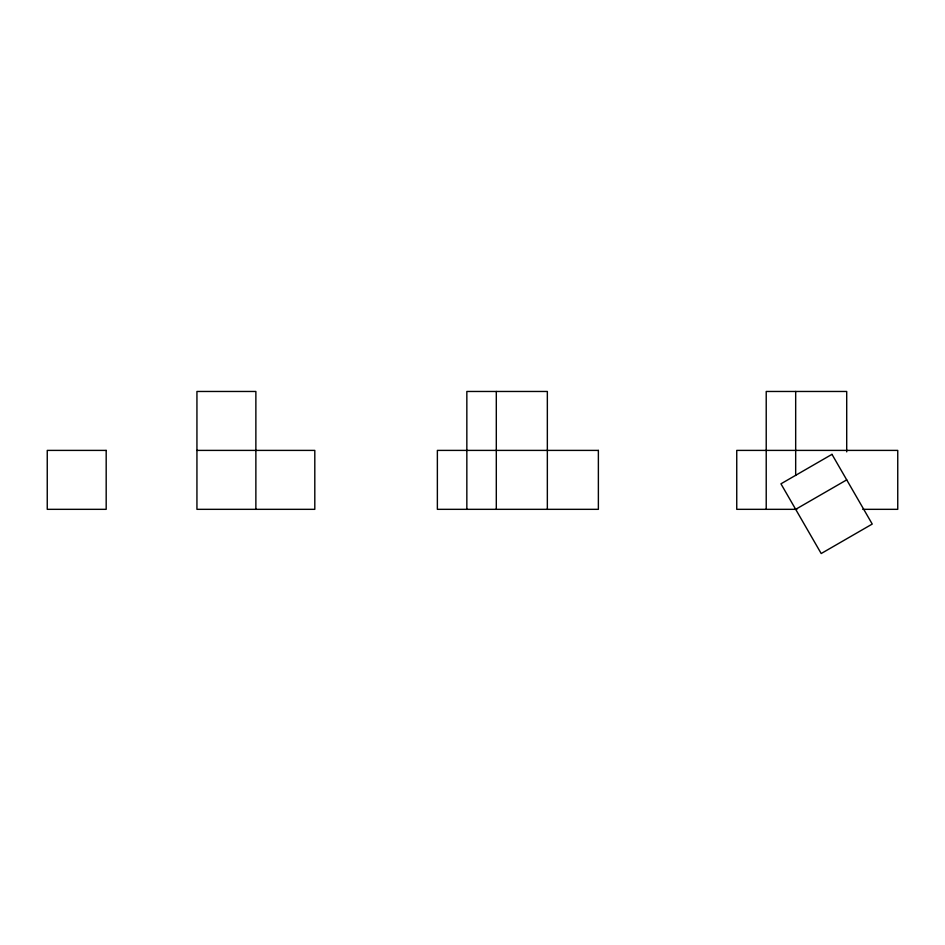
<?xml version="1.0" encoding="UTF-8"?>
<svg xmlns="http://www.w3.org/2000/svg" width="945" height="945" viewBox="0 0 945 945"><rect width="100%" height="100%" fill="white"/><g stroke="black" fill="none" stroke-linecap="round" stroke-linejoin="round"><path stroke-width="1.42" d="M795.678 509.331L846.708 479.871M196.938 450.399L314.803 450.399L314.803 509.331L196.938 509.331L196.938 391.466L255.871 391.466L255.871 509.331M796.836 509.331L736.746 509.331L736.746 450.399L897.75 450.399L897.75 509.331L862.75 509.331M846.708 451.875L846.708 391.466L766.218 391.466L766.218 509.331M795.678 391.466L795.678 475.441M547.344 509.331L547.344 391.466L466.842 391.466L466.842 509.331M496.302 391.466L496.302 509.331M831.978 454.344L780.948 483.816L821.193 553.534L872.235 524.062L831.978 454.344M106.183 450.399L47.25 450.399L47.25 509.331L106.183 509.331L106.183 450.399M598.374 450.399L437.37 450.399L437.37 509.331L598.374 509.331L598.374 450.399"/></g></svg>
